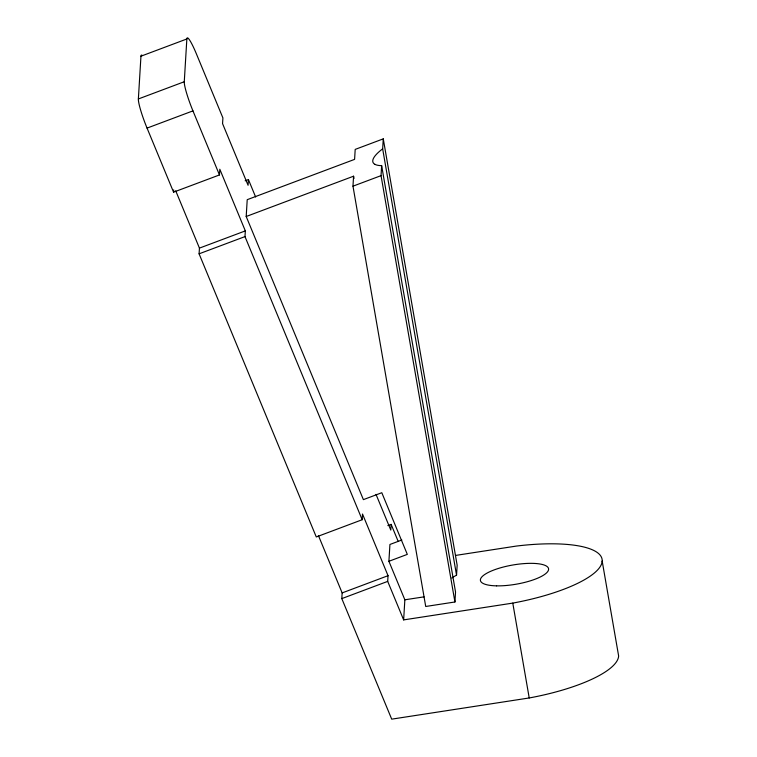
<?xml version="1.0" encoding="UTF-8"?>
<svg xmlns="http://www.w3.org/2000/svg" width="757" height="757" viewBox="0 0 757 757"><rect width="100%" height="100%" fill="white"/><g stroke="black" fill="none" stroke-linecap="round" stroke-linejoin="round"><path stroke-width="1.14" d="M318.423 535.577L342.145 592.911L341.804 598.607L391.7 719.15L529.219 697.963A99.328 28.009 -9.8 0 0 618.63 655.95L602.184 561.088A99.328 28.009 -9.8 0 1 512.782 603.102L403.642 619.898L404.853 599.799L388.909 561.287L407.313 554.379L381.802 492.722L363.388 499.639L246.195 216.502L353.576 176.201L352.98 186.175L425.718 606.48L454.929 601.985L381.045 175.643L381.642 165.66A47.35 12.415 -22.5 0 1 374.895 164.316M175.709 190.792L199.441 248.116L199.091 253.822L316.284 536.959L362.177 519.728L244.984 236.6L245.334 230.894L219.814 169.237L219.464 174.943L173.571 192.164L147.057 128.103A24.697 3.009 69.4 0 1 138.37 98.959L140.953 56.198A24.697 3.009 69.4 0 1 142.146 55.365M173.571 192.164L173.713 189.884M219.464 174.943L192.95 110.882A24.697 3.009 69.4 0 1 184.273 81.737L186.847 38.976L140.953 56.198M246.195 216.502L247.217 199.678L354.598 159.377L355.194 149.403L383.269 138.862L457.152 565.214L456.547 575.188A47.918 13.512 -9.8 0 0 451.844 578.017M245.145 180.809L248.428 179.579L248.078 185.285L222.558 123.628L222.908 117.931L196.394 53.87A24.697 3.009 69.4 0 0 186.847 38.976M456.547 575.188L382.654 148.845L383.269 138.862M362.177 519.728L362.518 514.031L388.038 575.689L387.698 581.385L403.642 619.898M388.909 561.287L389.921 544.472L401.835 539.996M387.858 525.604L391.132 524.374L390.792 530.07L376.021 494.378M454.929 601.985L455.534 592.012L381.642 165.66M138.37 98.959L184.273 81.737M147.057 128.103L192.95 110.882M352.98 186.175L381.045 175.643M199.441 248.116L245.334 230.894M199.091 253.822L244.984 236.6M342.145 592.911L388.038 575.689M341.804 598.607L387.698 581.385M455.846 555.383L516.217 546.09A99.328 28.009 -9.8 0 1 602.184 561.088M404.853 599.799L424.052 596.847M248.428 179.579L255.639 197.009M391.132 524.374L398.229 541.492M512.782 603.102L529.219 697.963M353.576 176.201L353.983 178.529M382.654 148.845A47.35 12.415 -22.5 0 0 375.434 155.44A46.991 12.32 -22.5 0 0 374.885 164.316M496.573 585.852A34.576 9.746 -9.8 0 0 548.588 569.463A34.576 9.746 -9.8 0 0 498.333 568.469A34.576 9.746 -9.8 0 0 496.573 585.852"/></g></svg>
